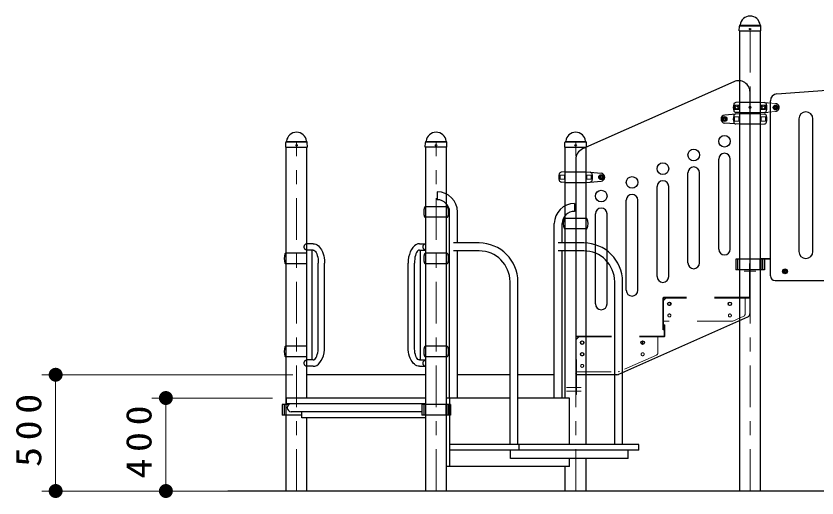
# Model space of a CAD drawing. Units: millimetres on the paper, scale 1:60. Extents: x -385 to 0, y -594 to 267.
# Drawn here: x -162.9 to -105.5, y -242 to -207.5 of the extents above; entities that cross this region are included whole.
import ezdxf

# ---------------------------------------------------------------- set-up
doc = ezdxf.new("R2010")
doc.units = ezdxf.units.MM
doc.linetypes.add('USER1', pattern=[4.5, 2.5, -2])
doc.linetypes.add('USER2', pattern=[6, 3, -1, 1, -1])
doc.layers.add('LY_1', color=7, linetype='Continuous', lineweight=25)
doc.styles.add('ＭＳ ゴシック', font='')
doc.styles.get('ＭＳ ゴシック').set_extended_font_data('MS Gothic')

# ---------------------------------------------------------------- blocks, each defined once
blk = doc.blocks.new('filled_dot')
at = {"color": 0, "linetype": 'Continuous', "lineweight": -2, "const_width": 1.25}
blk.add_lwpolyline([(-0.625, 0, 1), (0.625, 0, 1)], format="xyb", close=True, dxfattribs=at)

msp = doc.modelspace()

# ---------------------------------------------------------------- linework, layer by layer
at = {"layer": 'LY_1'}
for p, q in [((-111.054, -208.52), (-111.047, -208.189)), ((-111.026, -208.141), (-111.008, -208.123)), ((-109.533, -208.141), (-109.551, -208.123)), ((-109.505, -208.52), (-109.512, -208.189)), ((-111.045, -208.528), (-111.054, -208.52)), ((-111.045, -208.528), (-109.513, -208.528)), ((-111.022, -241.512), (-111.022, -208.528)), ((-109.537, -241.512), (-109.537, -208.528)), ((-109.505, -208.52), (-109.513, -208.528)), ((-111.451, -212.169), (-122.284, -216.983)), ((-108.357, -213.035), (-92.63, -211.914)), ((-110.279, -228.746), (-110.279, -212.926)), ((-111.046, -213.637), (-111.309, -213.66)), ((-111.046, -213.637), (-109.512, -213.637)), ((-109.513, -213.637), (-108.988, -213.683)), ((-108.821, -226.095), (-108.821, -213.534)), ((-108.513, -213.973), (-108.446, -213.935)), ((-108.513, -213.973), (-108.513, -214.05)), ((-108.513, -214.05), (-108.446, -214.089)), ((-108.446, -213.935), (-108.379, -213.973)), ((-108.446, -214.089), (-108.379, -214.05)), ((-108.379, -213.973), (-108.379, -214.05)), ((-111.046, -214.47), (-112.097, -214.555)), ((-111.046, -214.387), (-111.309, -214.364)), ((-111.046, -214.387), (-109.512, -214.387)), ((-109.513, -214.47), (-111.046, -214.47)), ((-109.513, -214.387), (-108.988, -214.341)), ((-109.513, -214.47), (-109.25, -214.493)), ((-112.179, -214.807), (-112.113, -214.768)), ((-112.179, -214.807), (-112.179, -214.884)), ((-112.179, -214.884), (-112.113, -214.922)), ((-112.113, -214.768), (-112.046, -214.807)), ((-112.113, -214.922), (-112.046, -214.884)), ((-111.046, -215.22), (-112.097, -215.136)), ((-112.046, -214.807), (-112.046, -214.884)), ((-109.513, -215.22), (-111.046, -215.22)), ((-109.513, -215.22), (-109.25, -215.197)), ((-106.779, -214.836), (-106.779, -224.345)), ((-105.779, -224.345), (-105.779, -214.836)), ((-143.554, -216.853), (-143.547, -216.523)), ((-143.545, -216.862), (-143.554, -216.853)), ((-143.545, -216.862), (-142.013, -216.862)), ((-143.526, -216.475), (-143.508, -216.456)), ((-143.522, -241.512), (-143.522, -216.862)), ((-142.033, -216.475), (-142.051, -216.456)), ((-142.037, -234.845), (-142.037, -216.862)), ((-142.005, -216.853), (-142.013, -216.862)), ((-142.005, -216.853), (-142.012, -216.523)), ((-133.554, -216.853), (-133.547, -216.523)), ((-133.554, -216.853), (-133.546, -216.862)), ((-132.013, -216.862), (-133.546, -216.862)), ((-133.526, -216.475), (-133.508, -216.456)), ((-133.522, -241.512), (-133.522, -216.862)), ((-132.033, -216.475), (-132.051, -216.456)), ((-132.037, -241.512), (-132.037, -216.862)), ((-132.013, -216.862), (-132.005, -216.853)), ((-132.005, -216.853), (-132.012, -216.523)), ((-123.554, -216.853), (-123.547, -216.523)), ((-123.545, -216.862), (-123.554, -216.853)), ((-123.545, -216.862), (-122.013, -216.862)), ((-123.526, -216.475), (-123.508, -216.456)), ((-123.522, -234.845), (-123.522, -216.862)), ((-122.033, -216.475), (-122.051, -216.456)), ((-122.037, -238.178), (-122.037, -216.862)), ((-122.005, -216.853), (-122.013, -216.862)), ((-122.005, -216.853), (-122.012, -216.523)), ((-122.779, -217.745), (-122.779, -233.095)), ((-112.529, -224.173), (-112.529, -217.717)), ((-111.696, -224.173), (-111.696, -217.717)), ((-123.546, -218.637), (-123.809, -218.66)), ((-123.546, -218.637), (-122.012, -218.637)), ((-122.013, -218.637), (-120.962, -218.721)), ((-120.946, -218.935), (-121.013, -218.973)), ((-121.013, -218.973), (-121.013, -219.05)), ((-120.946, -219.089), (-121.013, -219.05)), ((-120.879, -218.973), (-120.946, -218.935)), ((-120.879, -219.05), (-120.946, -219.089)), ((-120.879, -218.973), (-120.879, -219.05)), ((-114.738, -225.155), (-114.738, -218.699)), ((-113.904, -225.155), (-113.904, -218.699)), ((-123.546, -219.387), (-123.809, -219.364)), ((-123.546, -219.387), (-122.012, -219.387)), ((-122.013, -219.387), (-120.962, -219.302)), ((-116.946, -226.136), (-116.946, -219.68)), ((-116.113, -226.136), (-116.113, -219.68)), ((-132.696, -220.062), (-132.696, -220.628)), ((-122.863, -220.895), (-122.863, -221.462)), ((-119.154, -227.118), (-119.154, -220.662)), ((-118.321, -227.118), (-118.321, -220.662)), ((-132.011, -221.137), (-133.548, -221.137)), ((-131.813, -234.845), (-131.813, -221.512)), ((-131.246, -223.728), (-131.246, -221.512)), ((-132.013, -221.887), (-133.548, -221.887)), ((-122.011, -221.97), (-123.548, -221.97)), ((-121.363, -228.099), (-121.363, -221.643)), ((-120.529, -228.099), (-120.529, -221.643)), ((-124.313, -234.845), (-124.313, -222.345)), ((-123.746, -223.728), (-123.746, -222.345)), ((-122.013, -222.72), (-123.548, -222.72)), ((-141.592, -223.785), (-142.039, -223.785)), ((-133.967, -223.785), (-133.519, -223.785)), ((-129.699, -223.728), (-131.529, -223.728)), ((-122.199, -223.728), (-124.029, -223.728)), ((-141.592, -224.238), (-142.039, -224.238)), ((-142.039, -232.118), (-142.039, -224.238)), ((-141.664, -232.118), (-141.664, -224.238)), ((-133.967, -224.238), (-133.519, -224.238)), ((-133.894, -232.118), (-133.894, -224.238)), ((-129.699, -224.295), (-131.529, -224.295)), ((-131.246, -234.845), (-131.246, -224.295)), ((-122.199, -224.295), (-124.029, -224.295)), ((-123.746, -234.845), (-123.746, -224.295)), ((-142.039, -224.47), (-143.548, -224.47)), ((-132.011, -224.47), (-133.548, -224.47)), ((-111.31, -224.898), (-111.31, -225.648)), ((-108.821, -224.898), (-111.31, -224.898)), ((-111.171, -224.898), (-111.171, -225.648)), ((-109.584, -224.898), (-109.584, -225.648)), ((-109.537, -224.845), (-108.821, -224.845)), ((-109.428, -224.898), (-109.428, -225.648)), ((-109.379, -224.898), (-109.379, -225.648)), ((-109.249, -224.898), (-109.249, -225.648)), ((-142.039, -225.22), (-143.548, -225.22)), ((-141.224, -231.178), (-141.224, -225.178)), ((-140.771, -231.178), (-140.771, -225.178)), ((-134.788, -231.178), (-134.788, -225.178)), ((-134.334, -231.178), (-134.334, -225.178)), ((-132.013, -225.22), (-133.548, -225.22)), ((-109.249, -225.648), (-111.31, -225.648)), ((-107.846, -225.723), (-107.779, -225.685)), ((-107.846, -225.723), (-107.846, -225.8)), ((-107.846, -225.8), (-107.779, -225.839)), ((-107.779, -225.685), (-107.713, -225.723)), ((-107.779, -225.839), (-107.713, -225.8)), ((-107.713, -225.723), (-107.713, -225.8)), ((-127.483, -238.178), (-127.483, -226.512)), ((-126.916, -238.178), (-126.916, -226.512)), ((-119.983, -238.178), (-119.983, -226.512)), ((-119.416, -238.178), (-119.416, -226.512)), ((-108.488, -226.428), (-92.071, -226.428)), ((-110.477, -229.051), (-119.699, -233.15)), ((-142.039, -231.137), (-143.548, -231.137)), ((-132.011, -231.137), (-133.548, -231.137)), ((-142.039, -231.887), (-143.548, -231.887)), ((-141.592, -232.118), (-142.039, -232.118)), ((-133.967, -232.118), (-133.519, -232.118)), ((-132.013, -231.887), (-133.548, -231.887)), ((-141.592, -232.572), (-142.039, -232.572)), ((-133.967, -232.572), (-133.519, -232.572)), ((-133.522, -233.178), (-142.037, -233.178)), ((-127.483, -233.178), (-131.246, -233.178)), ((-124.313, -233.178), (-126.916, -233.178)), ((-119.835, -233.178), (-122.696, -233.178)), ((-143.333, -235.315), (-143.81, -235.315)), ((-143.81, -235.315), (-143.81, -236.065)), ((-143.671, -235.315), (-143.671, -236.065)), ((-143.501, -235.262), (-143.501, -234.845)), ((-133.522, -234.845), (-143.501, -234.845)), ((-133.522, -235.262), (-143.501, -235.262)), ((-131.749, -235.315), (-133.81, -235.315)), ((-133.81, -235.315), (-133.81, -236.065)), ((-133.671, -235.315), (-133.671, -236.065)), ((-132.084, -235.315), (-132.084, -236.065)), ((-127.483, -234.845), (-132.037, -234.845)), ((-131.928, -235.315), (-131.928, -236.065)), ((-131.879, -235.315), (-131.879, -236.065)), ((-131.797, -239.762), (-131.797, -234.845)), ((-131.749, -235.315), (-131.749, -236.065)), ((-123.213, -234.845), (-126.916, -234.845)), ((-123.213, -238.178), (-123.213, -234.845)), ((-133.81, -235.828), (-143.167, -235.828)), ((-142.408, -236.262), (-142.408, -235.828)), ((-142.408, -236.065), (-143.81, -236.065)), ((-133.522, -236.262), (-142.408, -236.262)), ((-142.037, -241.512), (-142.037, -236.262)), ((-131.749, -236.065), (-133.81, -236.065)), ((-118.252, -238.178), (-131.797, -238.178)), ((-126.835, -238.595), (-126.835, -238.178)), ((-118.252, -238.595), (-118.252, -238.178)), ((-118.252, -238.595), (-131.797, -238.595)), ((-127.441, -239.178), (-127.441, -238.595)), ((-119.024, -239.178), (-119.024, -238.595)), ((-119.024, -239.178), (-127.441, -239.178)), ((-123.213, -239.762), (-123.213, -239.178)), ((-122.037, -241.512), (-122.037, -239.178)), ((-123.213, -239.762), (-132.037, -239.762)), ((-123.522, -241.512), (-123.522, -239.762)), ((-49.743, -241.512), (-147.693, -241.512))]:
    msp.add_line(p, q, dxfattribs=at)
at = {"layer": 'LY_1', "lineweight": 13}
for p, q in [((-111.024, -208.17), (-109.535, -208.17)), ((-110.994, -208.112), (-109.568, -208.112)), ((-111.084, -213.858), (-111.392, -213.858)), ((-111.392, -214.166), (-111.392, -213.858)), ((-109.475, -213.858), (-109.167, -213.858)), ((-109.167, -214.166), (-109.167, -213.858)), ((-111.084, -214.166), (-111.392, -214.166)), ((-109.475, -214.166), (-109.167, -214.166)), ((-111.084, -214.691), (-111.392, -214.691)), ((-111.392, -214.999), (-111.392, -214.691)), ((-111.084, -214.999), (-111.392, -214.999)), ((-109.475, -214.691), (-109.167, -214.691)), ((-109.475, -214.999), (-109.167, -214.999)), ((-109.167, -214.999), (-109.167, -214.691)), ((-143.524, -216.503), (-142.035, -216.503)), ((-143.494, -216.445), (-142.068, -216.445)), ((-132.035, -216.503), (-133.524, -216.503)), ((-132.065, -216.445), (-133.491, -216.445)), ((-123.524, -216.503), (-122.035, -216.503)), ((-123.494, -216.445), (-122.068, -216.445)), ((-123.584, -218.858), (-123.892, -218.858)), ((-123.892, -219.166), (-123.892, -218.858)), ((-123.584, -219.166), (-123.892, -219.166)), ((-121.975, -218.858), (-121.667, -218.858)), ((-121.975, -219.166), (-121.667, -219.166)), ((-121.667, -219.166), (-121.667, -218.858)), ((-116.116, -228), (-116.01, -228)), ((-116, -228.183), (-116, -228.006)), ((-111.782, -228), (-111.677, -228)), ((-118, -230.979), (-118, -230.766)), ((-143.037, -233.178), (-161.043, -233.178)), ((-160.043, -241.512), (-160.043, -233.178)), ((-144.501, -234.845), (-153.144, -234.845)), ((-152.144, -241.512), (-152.144, -234.845)), ((-153.144, -241.512), (-161.043, -241.512)), ((-147.318, -241.512), (-153.144, -241.512))]:
    msp.add_line(p, q, dxfattribs=at)
at = {"layer": 'LY_1', "linetype": 'USER1', "lineweight": 13}
for p, q in [((-111.021, -208.178), (-109.538, -208.178)), ((-111.029, -213.653), (-111.029, -214.37)), ((-109.529, -213.653), (-109.529, -214.37)), ((-108.988, -213.683), (-108.462, -213.721)), ((-108.988, -214.341), (-108.462, -214.302)), ((-143.521, -216.512), (-142.038, -216.512)), ((-132.038, -216.512), (-133.521, -216.512)), ((-123.521, -216.512), (-122.038, -216.512)), ((-110.334, -227.623), (-110.334, -225.206)), ((-110.279, -225.206), (-110.318, -225.206)), ((-110.318, -227.628), (-110.318, -225.206)), ((-110.279, -227.628), (-110.279, -225.206)), ((-116.529, -227.69), (-116.529, -229.956)), ((-116.513, -227.69), (-116.513, -229.956)), ((-116.309, -227.678), (-116.474, -227.843)), ((-116.474, -227.69), (-116.474, -229.956)), ((-110.334, -227.623), (-116.463, -227.623)), ((-110.329, -227.64), (-116.463, -227.64)), ((-110.329, -227.678), (-116.463, -227.678)), ((-110.641, -227.678), (-110.641, -228.833)), ((-110.74, -228.985), (-111.516, -229.33)), ((-111.583, -229.345), (-116.474, -229.345)), ((-116.513, -229.956), (-116.474, -229.956)), ((-116.446, -230.401), (-116.446, -229.595)), ((-116.429, -229.595), (-116.391, -229.595)), ((-116.429, -230.406), (-116.429, -229.595)), ((-116.391, -230.406), (-116.391, -229.595)), ((-122.779, -234.595), (-122.779, -230.467)), ((-122.763, -234.595), (-122.763, -230.467)), ((-122.724, -230.619), (-122.561, -230.456)), ((-122.724, -234.595), (-122.724, -230.467)), ((-122.713, -230.401), (-116.446, -230.401)), ((-122.713, -230.417), (-116.441, -230.417)), ((-122.713, -230.456), (-116.441, -230.456)), ((-116.891, -231.611), (-116.891, -230.456)), ((-116.99, -231.763), (-119.641, -232.941)), ((-122.724, -232.956), (-119.708, -232.956)), ((-122.763, -234.595), (-122.724, -234.595))]:
    msp.add_line(p, q, dxfattribs=at)
at = {"layer": 'LY_1', "linetype": 'USER2', "lineweight": 13}
for p, q in [((-110.279, -241.512), (-110.279, -208.178)), ((-142.779, -241.512), (-142.779, -216.512)), ((-132.779, -241.512), (-132.779, -216.512)), ((-122.779, -241.512), (-122.779, -216.512)), ((-109.869, -225.762), (-110.698, -225.762)), ((-123.436, -234.095), (-122.388, -234.095)), ((-123.436, -234.345), (-122.388, -234.345))]:
    msp.add_line(p, q, dxfattribs=at)
at = {"layer": 'LY_1'}
for points in [[(-142.039, -224.238), (-142.065, -224.237), (-142.09, -224.231), (-142.115, -224.221), (-142.138, -224.208), (-142.159, -224.192), (-142.178, -224.172), (-142.195, -224.15), (-142.209, -224.125), (-142.221, -224.099), (-142.229, -224.07), (-142.234, -224.041), (-142.236, -224.012), (-142.234, -223.982), (-142.229, -223.953), (-142.221, -223.925), (-142.209, -223.898), (-142.195, -223.874), (-142.178, -223.852), (-142.159, -223.832), (-142.138, -223.815), (-142.115, -223.802), (-142.09, -223.793), (-142.065, -223.787), (-142.039, -223.785)], [(-141.592, -223.785), (-141.495, -223.795), (-141.4, -223.824), (-141.308, -223.871), (-141.219, -223.937), (-141.136, -224.02), (-141.059, -224.119), (-140.989, -224.233), (-140.928, -224.359), (-140.876, -224.498), (-140.834, -224.645), (-140.802, -224.8), (-140.781, -224.96), (-140.774, -225.069), (-140.771, -225.178)], [(-133.967, -223.785), (-134.095, -223.802), (-134.221, -223.853), (-134.34, -223.937), (-134.449, -224.051), (-134.547, -224.193), (-134.631, -224.359), (-134.698, -224.546), (-134.748, -224.748), (-134.778, -224.96), (-134.788, -225.178)], [(-133.522, -224.238), (-133.55, -224.236), (-133.577, -224.229), (-133.603, -224.217), (-133.627, -224.201), (-133.649, -224.182), (-133.668, -224.159), (-133.685, -224.133), (-133.698, -224.105), (-133.708, -224.075), (-133.714, -224.044), (-133.716, -224.012), (-133.714, -223.98), (-133.708, -223.948), (-133.698, -223.918), (-133.685, -223.89), (-133.668, -223.864), (-133.649, -223.842), (-133.627, -223.822), (-133.603, -223.806), (-133.577, -223.795), (-133.55, -223.788), (-133.522, -223.785)], [(-141.592, -224.238), (-141.534, -224.25), (-141.478, -224.284), (-141.425, -224.341), (-141.376, -224.418), (-141.332, -224.514), (-141.295, -224.626), (-141.264, -224.752), (-141.242, -224.888), (-141.229, -225.031), (-141.224, -225.178)], [(-133.967, -224.238), (-134.024, -224.25), (-134.08, -224.284), (-134.134, -224.341), (-134.183, -224.418), (-134.227, -224.514), (-134.264, -224.626), (-134.294, -224.752), (-134.316, -224.888), (-134.33, -225.031), (-134.334, -225.178)], [(-141.592, -232.572), (-141.463, -232.555), (-141.338, -232.504), (-141.219, -232.42), (-141.109, -232.306), (-141.011, -232.164), (-140.928, -231.997), (-140.861, -231.811), (-140.811, -231.609), (-140.781, -231.396), (-140.771, -231.178)], [(-141.592, -232.118), (-141.534, -232.107), (-141.478, -232.072), (-141.425, -232.016), (-141.376, -231.939), (-141.332, -231.843), (-141.295, -231.731), (-141.264, -231.605), (-141.242, -231.469), (-141.229, -231.326), (-141.224, -231.178)], [(-133.967, -232.572), (-134.063, -232.562), (-134.159, -232.533), (-134.251, -232.486), (-134.34, -232.42), (-134.423, -232.337), (-134.5, -232.238), (-134.57, -232.124), (-134.631, -231.997), (-134.683, -231.859), (-134.725, -231.712), (-134.757, -231.557), (-134.778, -231.396), (-134.785, -231.288), (-134.788, -231.178)], [(-133.967, -232.118), (-134.024, -232.107), (-134.08, -232.072), (-134.134, -232.016), (-134.183, -231.939), (-134.227, -231.843), (-134.264, -231.731), (-134.294, -231.605), (-134.316, -231.469), (-134.33, -231.326), (-134.334, -231.178)], [(-142.039, -232.572), (-142.065, -232.57), (-142.09, -232.564), (-142.115, -232.555), (-142.138, -232.541), (-142.159, -232.525), (-142.178, -232.505), (-142.195, -232.483), (-142.209, -232.458), (-142.221, -232.432), (-142.229, -232.404), (-142.234, -232.375), (-142.236, -232.345), (-142.234, -232.316), (-142.229, -232.286), (-142.221, -232.258), (-142.209, -232.232), (-142.195, -232.207), (-142.178, -232.185), (-142.159, -232.165), (-142.138, -232.149), (-142.115, -232.136), (-142.09, -232.126), (-142.065, -232.12), (-142.039, -232.118)], [(-133.522, -232.572), (-133.55, -232.569), (-133.577, -232.562), (-133.603, -232.55), (-133.627, -232.535), (-133.649, -232.515), (-133.669, -232.492), (-133.685, -232.466), (-133.699, -232.438), (-133.708, -232.407), (-133.714, -232.376), (-133.716, -232.344), (-133.714, -232.312), (-133.707, -232.28), (-133.698, -232.25), (-133.684, -232.222), (-133.667, -232.196), (-133.647, -232.173), (-133.625, -232.154), (-133.601, -232.139), (-133.574, -232.128), (-133.547, -232.121), (-133.519, -232.118)]]:
    msp.add_lwpolyline(points, dxfattribs=at)
for centre, radius in [((-110.279, -208.395), 0.05), ((-108.446, -214.012), 0.175), ((-112.113, -214.845), 0.175), ((-112.113, -214.845), 0.125), ((-112.113, -214.845), 0.108), ((-112.113, -216.44), 0.417), ((-142.779, -216.728), 0.05), ((-132.779, -216.728), 0.05), ((-122.779, -216.728), 0.05), ((-114.321, -217.422), 0.417), ((-116.529, -218.403), 0.417), ((-120.946, -219.012), 0.175), ((-120.946, -219.012), 0.125), ((-120.946, -219.012), 0.108), ((-118.738, -219.385), 0.417), ((-120.946, -220.366), 0.417), ((-107.779, -225.762), 0.175), ((-116.063, -228.095), 0.125), ((-111.729, -228.095), 0.125), ((-122.313, -230.872), 0.125), ((-117.979, -230.872), 0.125), ((-122.313, -231.706), 0.125)]:
    msp.add_circle(centre, radius, dxfattribs=at)
at = {"layer": 'LY_1', "lineweight": 13}
for centre, radius in [((-111.238, -214.012), 0.154), ((-111.238, -214.012), 0.0833), ((-110.279, -214.012), 0.0833), ((-109.321, -214.012), 0.154), ((-109.321, -214.012), 0.0833), ((-108.446, -214.012), 0.0917), ((-112.113, -214.845), 0.0917), ((-120.946, -219.012), 0.0917), ((-107.779, -225.762), 0.0917)]:
    msp.add_circle(centre, radius, dxfattribs=at)
at = {"layer": 'LY_1', "linetype": 'USER1', "lineweight": 13}
for centre, radius in [((-108.446, -214.012), 0.125), ((-108.446, -214.012), 0.104), ((-112.113, -214.845), 0.104), ((-120.946, -219.012), 0.104), ((-107.779, -225.762), 0.104), ((-116.063, -228.095), 0.108), ((-111.729, -228.095), 0.108), ((-116.063, -228.928), 0.108), ((-111.729, -228.928), 0.108), ((-122.313, -230.872), 0.108), ((-117.979, -230.872), 0.108), ((-122.313, -231.706), 0.108), ((-117.979, -231.706), 0.108), ((-122.313, -232.539), 0.108)]:
    msp.add_circle(centre, radius, dxfattribs=at)
at = {"layer": 'LY_1'}
for centre, radius, start, end in [((-110.279, -208.178), 0.72, 90, 173.3676), ((-110.279, -208.178), 0.72, 6.6324, 90), ((-110.977, -208.191), 0.07, 135, 178.99605), ((-111.041, -208.09), 0.0467, 315, 353.3676), ((-109.518, -208.09), 0.0467, 186.6324, 225), ((-109.582, -208.191), 0.07, 1.00395, 45), ((-111.11, -212.926), 0.83, 0, 113.96249), ((-108.321, -213.534), 0.5, 94.07912, 180), ((-110.654, -214.012), 0.833, 163.80375, 196.19625), ((-111.295, -213.826), 0.167, 95, 163.80375), ((-109.264, -213.826), 0.167, 16.19625, 85), ((-109.904, -214.012), 0.833, 343.80375, 16.19625), ((-112.071, -214.845), 0.291, 95, 265), ((-110.654, -214.845), 0.833, 163.80375, 196.19625), ((-111.295, -214.198), 0.167, 196.19625, 265), ((-111.295, -214.659), 0.167, 95, 163.80375), ((-109.264, -214.198), 0.167, 275, 343.80375), ((-109.264, -214.659), 0.167, 16.19625, 85), ((-109.904, -214.845), 0.833, 343.80375, 16.19625), ((-106.279, -214.836), 0.5, 0, 180), ((-111.295, -215.031), 0.167, 196.19625, 265), ((-109.264, -215.031), 0.167, 275, 343.80375), ((-142.779, -216.512), 0.72, 90, 173.3676), ((-142.779, -216.512), 0.72, 6.6324, 90), ((-132.779, -216.512), 0.72, 90, 173.3676), ((-132.779, -216.512), 0.72, 6.6324, 90), ((-122.779, -216.512), 0.72, 90, 173.3676), ((-122.779, -216.512), 0.72, 6.6324, 90), ((-143.477, -216.524), 0.07, 135, 178.99605), ((-143.541, -216.423), 0.0467, 315, 353.3676), ((-142.018, -216.423), 0.0467, 186.6324, 225), ((-142.082, -216.524), 0.07, 1.00395, 45), ((-133.477, -216.524), 0.07, 135, 178.99605), ((-133.541, -216.423), 0.0467, 315, 353.3676), ((-132.018, -216.423), 0.0467, 186.6324, 225), ((-132.082, -216.524), 0.07, 1.00395, 45), ((-123.477, -216.524), 0.07, 135, 178.99605), ((-123.541, -216.423), 0.0467, 315, 353.3676), ((-122.018, -216.423), 0.0467, 186.6324, 225), ((-122.082, -216.524), 0.07, 1.00395, 45), ((-121.946, -217.745), 0.833, 113.96249, 180), ((-112.113, -217.717), 0.417, 0, 180), ((-123.795, -218.826), 0.167, 95, 163.80375), ((-121.764, -218.826), 0.167, 16.19625, 85), ((-114.321, -218.699), 0.417, 0, 180), ((-123.154, -219.012), 0.833, 163.80375, 196.19625), ((-123.795, -219.198), 0.167, 196.19625, 265), ((-121.764, -219.198), 0.167, 275, 343.80375), ((-122.404, -219.012), 0.833, 343.80375, 16.19625), ((-120.988, -219.012), 0.291, 275, 85), ((-116.529, -219.68), 0.417, 0, 180), ((-132.696, -221.512), 1.45, 0, 90), ((-118.738, -220.662), 0.417, 0, 180), ((-132.696, -221.512), 0.883, 0, 90), ((-122.863, -222.345), 1.45, 90, 180), ((-132.736, -221.512), 0.935, 159.19706, 200.80294), ((-133.548, -221.203), 0.0667, 90, 159.19706), ((-132.011, -221.203), 0.0667, 20.80294, 90), ((-132.823, -221.512), 0.935, 339.19706, 20.80294), ((-122.863, -222.345), 0.883, 90, 180), ((-120.946, -221.643), 0.417, 0, 180), ((-133.548, -221.82), 0.0667, 200.80294, 270), ((-132.011, -221.82), 0.0667, 270, 339.19706), ((-122.736, -222.345), 0.935, 159.19706, 200.80294), ((-123.548, -222.037), 0.0667, 90, 159.19706), ((-122.011, -222.037), 0.0667, 20.80294, 90), ((-122.823, -222.345), 0.935, 339.19706, 20.80294), ((-123.548, -222.653), 0.0667, 200.80294, 270), ((-122.011, -222.653), 0.0667, 270, 339.19706), ((-129.699, -226.512), 2.783, 0, 90), ((-122.199, -226.512), 2.783, 0, 90), ((-129.699, -226.512), 2.217, 0, 90), ((-122.199, -226.512), 2.217, 0, 90), ((-112.113, -224.173), 0.417, 180, 0), ((-106.279, -224.345), 0.5, 180, 0), ((-142.736, -224.845), 0.935, 159.19706, 200.80294), ((-143.548, -224.537), 0.0667, 90, 159.19706), ((-132.736, -224.845), 0.935, 159.19706, 200.80294), ((-133.548, -224.537), 0.0667, 90, 159.19706), ((-132.011, -224.537), 0.0667, 20.80294, 90), ((-132.823, -224.845), 0.935, 339.19706, 20.80294), ((-143.548, -225.153), 0.0667, 200.80294, 270), ((-133.548, -225.153), 0.0667, 200.80294, 270), ((-132.011, -225.153), 0.0667, 270, 339.19706), ((-114.321, -225.155), 0.417, 180, 0), ((-116.529, -226.136), 0.417, 180, 0), ((-108.488, -226.095), 0.333, 180, 270), ((-118.738, -227.118), 0.417, 180, 0), ((-120.946, -228.099), 0.417, 180, 0), ((-110.613, -228.746), 0.333, 293.96249, 0), ((-142.736, -231.512), 0.935, 159.19706, 200.80294), ((-143.548, -231.203), 0.0667, 90, 159.19706), ((-132.736, -231.512), 0.935, 159.19706, 200.80294), ((-133.548, -231.203), 0.0667, 90, 159.19706), ((-132.011, -231.203), 0.0667, 20.80294, 90), ((-132.823, -231.512), 0.935, 339.19706, 20.80294), ((-143.548, -231.82), 0.0667, 200.80294, 270), ((-133.548, -231.82), 0.0667, 200.80294, 270), ((-132.011, -231.82), 0.0667, 270, 339.19706), ((-122.696, -233.095), 0.0833, 180, 270), ((-119.835, -232.845), 0.333, 270, 293.96249), ((-143.167, -235.545), 0.283, 90, 270)]:
    msp.add_arc(centre, radius, start, end, dxfattribs=at)
at = {"layer": 'LY_1', "lineweight": 13}
for centre, start, end in [((-113.217, -214.012), 355.87048, 4.12952), ((-107.342, -214.012), 175.87048, 184.12952), ((-113.217, -214.845), 355.87048, 4.12952), ((-107.342, -214.845), 175.87048, 184.12952), ((-125.717, -219.012), 355.87048, 4.12952), ((-119.842, -219.012), 175.87048, 184.12952)]:
    msp.add_arc(centre, 2.139, start, end, dxfattribs=at)
at = {"layer": 'LY_1', "linetype": 'USER1', "lineweight": 13}
for centre, radius, start, end in [((-109.513, -213.653), 0.0167, 88.01112, 180), ((-108.488, -214.012), 0.291, 275, 85), ((-109.513, -214.37), 0.0167, 180, 270), ((-116.463, -227.69), 0.0667, 90, 180), ((-116.463, -227.69), 0.05, 90, 180), ((-116.463, -227.69), 0.0117, 90, 180), ((-110.329, -227.628), 0.05, 270, 0), ((-110.329, -227.628), 0.0117, 270, 0), ((-110.808, -228.833), 0.167, 293.96249, 0), ((-111.583, -229.178), 0.167, 270, 293.96249), ((-122.713, -230.467), 0.0667, 90, 180), ((-122.713, -230.467), 0.05, 90, 180), ((-122.713, -230.467), 0.0117, 90, 180), ((-116.441, -230.406), 0.05, 270, 0), ((-116.441, -230.406), 0.0117, 270, 0), ((-117.058, -231.611), 0.167, 293.96249, 0), ((-119.708, -232.789), 0.167, 270, 293.96249)]:
    msp.add_arc(centre, radius, start, end, dxfattribs=at)

# ---------------------------------------------------------------- block references
at = {"layer": 'LY_1', "lineweight": 13, "xscale": 0.4, "yscale": 0.4}
for p, rotation in [((-160.043, -233.178), 270), ((-152.144, -234.845), 270), ((-160.043, -241.512), 90), ((-152.144, -241.512), 90)]:
    msp.add_blockref('filled_dot', p, dxfattribs=dict(at, rotation=rotation))

# ---------------------------------------------------------------- texts
at = {"layer": 'LY_1', "char_height": 1.833, "attachment_point": 8, "rotation": 90, "style": 'ＭＳ ゴシック'}
for s, insert in [('\\T1.33;\\W1.15;500', (-161.043, -236.928)), ('\\T1.33;\\W1.15;400', (-153.144, -237.762))]:
    msp.add_mtext(s, dxfattribs=dict(at, insert=insert))

doc.saveas('drawing.dxf')
